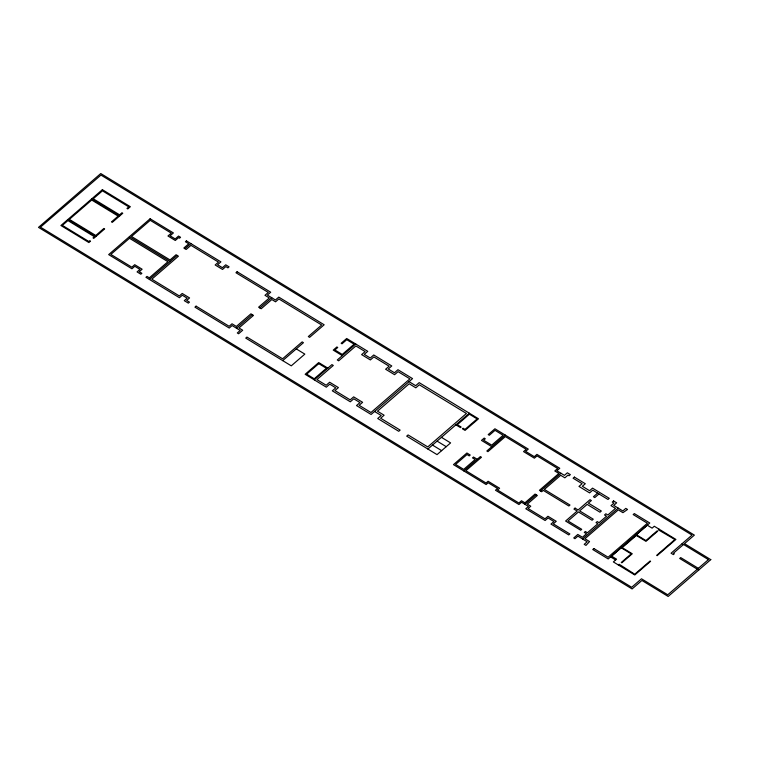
<?xml version="1.0" encoding="UTF-8"?>
<svg xmlns="http://www.w3.org/2000/svg" width="770" height="770" viewBox="0 0 770 770"><rect width="100%" height="100%" fill="white"/><g stroke="black" fill="none" stroke-linecap="round" stroke-linejoin="round"><path stroke-width="1.16" d="M149.399 279.423L177.167 255.419M184.954 248.691L190.864 243.58M236.457 328.203L252.185 314.603M259.875 307.962L271.714 297.721M282.706 360.62L303.438 342.698L302.138 341.899L282.6 358.791L246.929 337.067L245.736 338.097L291.272 365.837L304.833 354.113L296.267 348.897M314.295 379.86L331.928 364.614L333.304 365.461L316.942 379.61L326.191 385.241L329.656 382.247L338.415 387.579L334.95 390.573L350.186 399.861L353.651 396.868L362.612 402.315L359.147 405.318L370.976 412.518L409.909 378.859L398.08 371.66L394.577 374.692L385.616 369.234L389.119 366.202L373.873 356.914L370.37 359.946L361.621 354.614L365.124 351.582L355.875 345.951L338.675 360.822L337.298 359.975L355.759 344.017M427.889 449.045L469.344 413.211M463.8 470.922L480.384 456.581L481.471 457.236L465.869 470.73L486.043 483.021L488.093 481.25L499.605 488.257L497.555 490.028L518.865 503.012L521.492 500.741L524.928 502.829L535.054 494.071L537.345 495.466L527.325 504.129L530.761 506.217L528.095 508.527L545.006 518.826L547.961 516.275L556.238 521.309L553.284 523.86L569.858 533.957L568.751 534.919L550.974 524.081L553.928 521.531L548.067 517.96L545.121 520.51L525.785 508.739L528.451 506.439L521.588 502.261L518.961 504.533L495.476 490.23L497.526 488.459L488.18 482.761L486.13 484.532L453.472 464.628L466.909 453.01L470.22 455.022L469.219 455.888L467.005 454.541L455.561 464.425L463.704 469.392L475.148 459.498L472.511 457.89L473.512 457.024L477.236 459.295M505.255 435.079L486.842 450.999L487.92 451.663L505.351 436.6L526.199 449.305L523.552 451.595L534.38 458.189L537.037 455.898L557.682 468.478L554.795 470.971L558.895 473.463L539.424 490.307L541.666 491.732L543.245 490.375L568.876 505.986L569.983 505.033L544.351 489.422L560.695 475.283L564.862 477.824L568.01 475.109L569.059 475.754L570.358 474.628L567.355 472.809L564.41 475.36L556.874 470.768L559.761 468.275L536.94 454.377L534.293 456.668L525.631 451.393L528.278 449.103L494.927 428.784L488.209 434.598L489.316 435.271L495.023 430.334L503.137 435.281L491.722 445.147L483.608 440.209L485.273 438.765L484.166 438.092L481.481 440.411L491.818 446.696M525.015 504.35L536.141 494.735M540.463 491L560.974 473.271M597.607 493.137L593.429 496.737L594.796 497.574L598.964 493.965M582.543 538.962L618.204 508.133M659.091 529.183L658.36 529.818L674.857 539.52L656.656 555.343L657.147 555.642L675.906 539.424L654.279 526.247L652.103 528.133L647.281 525.198L610.61 556.903L615.625 559.954M618.368 564.978L619.176 564.275L634.74 574.208L650.092 561.003L650.592 561.311L634.778 574.978L613.353 561.927L616.549 559.164L611.534 556.104M683.539 544.467L673.461 553.187L674.356 553.726L673.346 554.602L671.074 553.216L692.028 535.092L100.957 175.069L40.454 227.16L631.679 587.279L641.487 578.79L667.744 594.787L708.429 559.617M710.816 559.588L668.168 596.452L641.91 580.465L632.093 588.944L38.5 227.371L100.764 173.548L694.367 535.112L684.501 543.639L710.758 559.636M682.162 543.63L708.477 559.655M409.043 381.641L415.675 385.683L419.188 382.651L478.497 418.784L465.051 430.401L462.423 428.794L463.088 428.226L464.993 429.391L477.121 418.909L469.411 414.212L457.284 424.694L461.143 427.042L460.479 427.61L455.907 424.828M698.342 568.337L680.699 557.596L679.689 558.462L698.717 570.05M91.668 198.93L119.648 215.975M342.313 355.634L333.246 350.109L336.885 346.962L337.741 347.482L334.883 349.955L342.246 354.441L354.113 344.171L346.76 339.695L342.005 343.805L341.149 343.276L346.683 338.492L367.771 351.332L364.258 354.364L370.255 358.012L373.758 354.98L391.766 365.952L388.263 368.984L394.461 372.757L397.965 369.725L412.556 378.609L371.092 414.453L356.5 405.569L359.965 402.575L353.767 398.793L350.311 401.796L332.303 390.823L335.768 387.83L329.772 384.182L326.307 387.175L305.151 374.287L318.703 362.564L327.856 368.137M636.299 534.698L645.934 540.559L657.157 530.857L657.705 531.194L645.972 541.339L636.338 535.468L622.227 547.663L632.266 553.774L621.833 562.793L621.284 562.456L631.207 553.88L621.178 547.768M129.399 236.688L170.131 261.502M441.441 437.331L450.594 442.904L437.042 454.618L406.695 436.138L408.081 434.935L427.764 446.918L466.437 413.48L419.313 384.779L415.81 387.811L409.178 383.768L377.473 411.18L384.105 415.222L380.64 418.216L400.131 430.093L398.735 431.296L377.724 418.495L381.189 415.502L374.557 411.459M437.081 441.104L446.234 446.677M67.856 219.508L95.836 236.554M432.49 445.07L441.633 450.642M102.371 189.68L60.907 225.514L88.897 242.56L90.514 241.154L89.763 240.692L88.829 241.501L62.36 225.379L67.924 220.576L94.383 236.698L93.026 237.872L93.786 238.334L104.653 228.94L103.873 228.469L95.769 235.466L69.339 219.373L91.726 200.017L118.166 216.11L111.506 221.876L112.276 222.347L122.767 213.271L121.939 212.77L119.581 214.82L93.247 198.776L102.439 190.835L128.773 206.87L126.983 208.42L127.801 208.92L130.351 206.716L102.371 189.68M150.121 218.767L108.666 254.61L131.94 268.778L134.817 266.285L139.957 269.413L137.07 271.906L140.833 274.207L141.873 273.302L139.245 271.704L142.123 269.211L134.721 264.697L131.843 267.19L110.841 254.398L129.495 238.276L167.956 261.704L149.313 277.835L146.993 276.42L145.953 277.325L179.439 297.711L182.317 295.218L187.168 298.173L184.28 300.666L188.332 303.13L189.478 302.138L186.687 300.435L189.574 297.942L182.211 293.466L179.333 295.95L151.815 279.192L178.419 256.189L176.06 254.745L170.045 259.952L131.506 236.486L150.217 220.307L171.287 233.137L167.966 236.005L175.3 240.481L178.621 237.612L179.554 238.18L180.565 237.304L178.534 236.063L175.214 238.941L170.074 235.812L173.394 232.935L150.121 218.767M186.417 240.866L185.406 241.742L188.756 243.782L183.847 248.017L186.205 249.451L190.97 245.341L218.488 262.098L215.167 264.976L222.53 269.452L225.841 266.584L227.92 267.844L229.075 266.853L225.735 264.822L222.424 267.69L217.573 264.745L220.894 261.867L186.417 240.866M196.081 306.162L194.935 307.153L229.239 328.049L232.126 325.556L240.192 330.474L237.314 332.967L238.613 333.757L242.685 330.234L238.95 327.962L253.484 315.392L250.933 313.842L236.352 326.442L232.02 323.795L229.133 326.288L196.081 306.162M237.112 271.743L235.957 272.744L268.297 292.436L264.976 295.305L269.308 297.952L258.614 307.192L261.174 308.751L271.829 299.54L275.554 301.811L278.875 298.943L321.677 325.007L308.318 336.557L309.617 337.347L324.16 324.776L278.769 297.124L275.448 299.992L267.382 295.083L270.703 292.205L237.112 271.743M318.77 363.652L306.633 374.143L314.237 378.773L326.374 368.281L318.77 363.652M574.41 477.102L573.111 478.218L582.13 483.704L578.982 486.428L589.589 492.887L592.727 490.163L607.992 499.46L609.282 498.344L592.544 488.142L589.589 490.702L582.341 486.284L585.296 483.733L574.41 477.102M575.055 508.123L573.948 509.076L577.163 511.039L565.604 521.04L580.676 530.222L581.725 529.317L568.019 520.972L578.462 511.944L592.063 520.222L593.256 519.182L579.637 510.885L587.154 504.388L599.974 512.194L601.332 511.02L588.376 503.128L591.37 500.538L590.003 499.711L578.116 509.99L575.055 508.123M613.565 500.952L612.265 502.069L613.94 503.089L610.995 505.64L615.5 508.383L607.857 514.995L605.884 513.792L604.527 514.966L606.548 516.198L599.031 522.695L597.241 521.608L596.038 522.647L597.857 523.754L587.414 532.782L585.335 531.512L584.286 532.416L586.48 533.754L582.438 537.277L577.798 534.447L573.746 537.951L574.949 538.692L577.904 536.141L587.163 541.782L584.218 544.332L585.97 545.401L589.55 541.551L584.921 538.74L618.31 509.865L622.94 512.685L627.54 509.461L625.789 508.393L622.834 510.943L613.7 505.38L616.654 502.829L613.565 500.952M593.882 548.548L592.746 549.53L608.204 558.943L649.774 523.003L634.316 513.59L633.181 514.572L647.397 523.234L608.098 557.211L593.882 548.548"/></g></svg>
